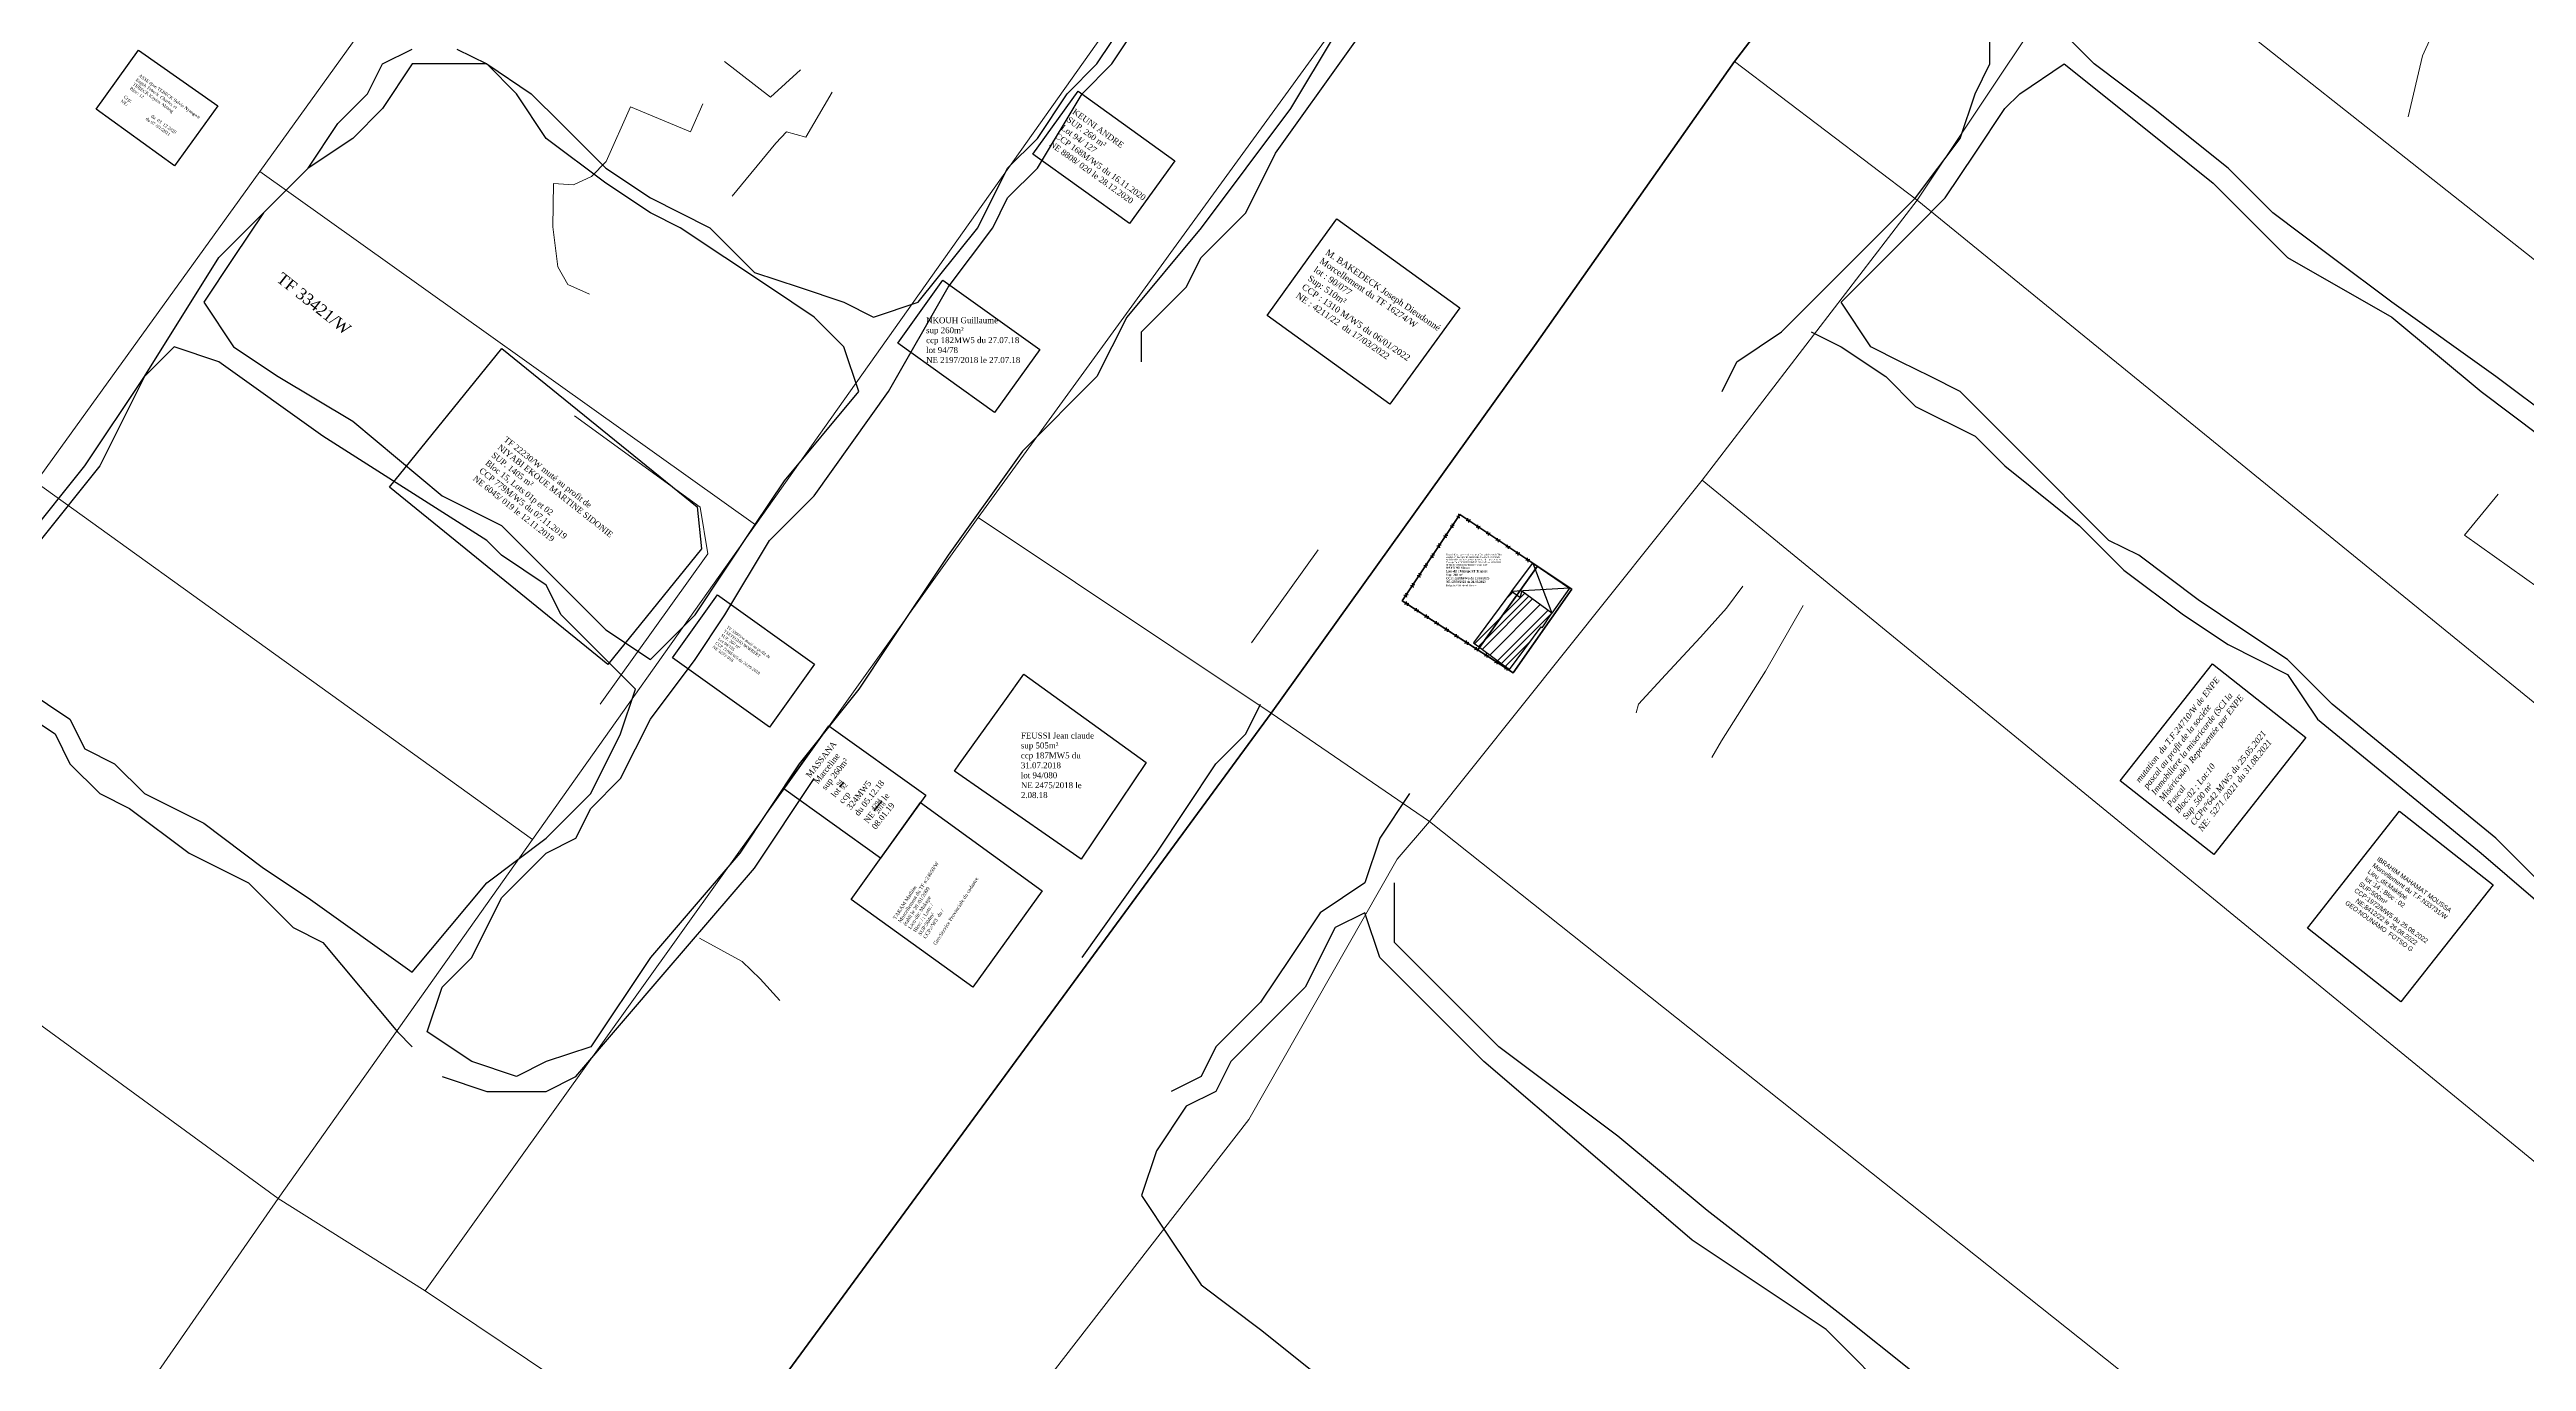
# Model space of a CAD drawing. Header units: millimetres. Extents: x 579832 to 917290, y 449831 to 1452191.
# Drawn here: x 582562.7 to 582978.7, y 450272.1 to 450492.4 of the extents above; entities that cross this region are included whole.
import ezdxf

# ---------------------------------------------------------------- set-up
doc = ezdxf.new("R2010")
doc.units = ezdxf.units.MM
doc.header["$LTSCALE"] = 10
for name, color, linetype in [('AOUT 2021', 172, 'Continuous'), ('Bati', 7, 'Continuous'), ('end maj 26 02 2021', 7, 'Continuous'), ('Haies_s', 7, 'Continuous'), ('MAJ AOUT 2021', 7, 'Continuous'), ('Parcelle MAJ', 6, 'Continuous')]:
    doc.layers.add(name, color=color, linetype=linetype)
for name, color, linetype, lineweight in [('drains_fossés', 120, 'Continuous', 20), ('MAJ APRES LE 13.01.2023', 222, 'Continuous', 30), ('Roads_main1', 10, 'Continuous', 100), ('Roads_others', 24, 'Continuous', 9)]:
    doc.layers.add(name, color=color, linetype=linetype, lineweight=lineweight)
doc.styles.add('Times 1.0', font='times.ttf', dxfattribs={"width": 0.99, "height": 1})
doc.styles.add('Times 1.5', font='times.ttf', dxfattribs={"width": 0.99, "height": 0.75})

# ---------------------------------------------------------------- blocks, each defined once
blk = doc.blocks.new('GeoCroix')
at = {"color": 0, "linetype": 'ByBlock', "lineweight": -2}
for p, q in [((-0.5, 0.5), (0.5, -0.5)), ((-0.5, -0.5), (0.5, 0.5))]:
    blk.add_line(p, q, dxfattribs=at)

msp = doc.modelspace()

# ---------------------------------------------------------------- hatches: boundary and pattern name
h = msp.add_hatch()
h.set_pattern_fill('ANSI31', style=0)
h.paths.add_polyline_path([(582807.92, 450388.31), (582813.22, 450395.49), (582813.39, 450395.34), (582815.04, 450397.78), (582809.99, 450401.48), (582809.63, 450400.39), (582808.25, 450401.39), (582801.88, 450392.77)])
h = msp.add_hatch()
h.set_pattern_fill('ANSI31', scale=0.5, style=0)
h.paths.add_polyline_path([(582807.92, 450388.31), (582813.22, 450395.49), (582813.39, 450395.34), (582815.04, 450397.78), (582809.99, 450401.48), (582809.63, 450400.39), (582808.25, 450401.39), (582801.88, 450392.77)])
h = msp.add_hatch()
h.set_pattern_fill('ANSI31', scale=0.75, style=0)
h.paths.add_polyline_path([(582807.92, 450388.31), (582813.22, 450395.49), (582813.39, 450395.34), (582815.04, 450397.78), (582809.99, 450401.48), (582809.63, 450400.39), (582808.25, 450401.39), (582801.88, 450392.77)])

# ---------------------------------------------------------------- linework, layer by layer
at = {"color": 7}
for p, q in [((582818.37, 450401.79), (582799.55, 450414.32)), ((582789.91, 450399.85), (582808.54, 450387.75))]:
    msp.add_line(p, q, dxfattribs=at)
at = {"color": 7, "flags": 128}
for points in [[(582778.89, 450463.98), (582799.56, 450449.04), (582787.84, 450432.84), (582767.22, 450447.74), (582774.21, 450457.48)], [(582778.89, 450463.98), (582799.56, 450449.04), (582787.84, 450432.84), (582767.22, 450447.74), (582774.21, 450457.48)], [(582799.55, 450414.32), (582818.37, 450401.79), (582808.54, 450387.75), (582789.91, 450399.85)]]:
    msp.add_lwpolyline(points, close=True, dxfattribs=at)
at = {"flags": 128}
for points in [[(582799.55, 450414.32), (582789.91, 450399.85), (582808.54, 450387.75), (582818.37, 450401.79)], [(582708.97, 450365.98), (582729.42, 450351.18), (582717.77, 450335), (582697.33, 450349.72)]]:
    msp.add_lwpolyline(points, close=True, dxfattribs=at)
at = {"color": 7, "flags": 128}
for points in [[(582811.82, 450406.15), (582799.55, 450414.32)], [(582815.04, 450397.78), (582809.99, 450401.48), (582809.63, 450400.39), (582808.25, 450401.39), (582811.82, 450406.15), (582818, 450402), (582815.04, 450397.78)], [(582815.04, 450397.78), (582809.99, 450401.48), (582809.63, 450400.39), (582808.25, 450401.39), (582811.82, 450406.15), (582818, 450402), (582815.04, 450397.78)], [(582818, 450402), (582808.25, 450401.39), (582811.82, 450406.15), (582815.04, 450397.78)]]:
    msp.add_lwpolyline(points, dxfattribs=at)
at = {"layer": 'Bati', "color": 7, "flags": 128}
msp.add_lwpolyline([(582807.92, 450388.31), (582813.22, 450395.49), (582813.39, 450395.34), (582815.04, 450397.78), (582809.99, 450401.48), (582809.63, 450400.39), (582808.25, 450401.39), (582801.88, 450392.77)], close=True, dxfattribs=at)
at = {"layer": 'drains_fossés'}
msp.add_line((582764.57, 450392.77), (582775.8, 450408.43), dxfattribs=at)
for points in [[(582962.71, 450494.53), (582961.25, 450491.33), (582958.88, 450481.11)], [(582676.04, 450490.38), (582683.77, 450484.4), (582688.83, 450489)], [(582677.33, 450467.77), (582684.7, 450476.67), (582686.47, 450478.62), (582689.7, 450477.69), (582694.12, 450485.28)], [(582653.39, 450451.33), (582649.73, 450452.94), (582648.06, 450455.94), (582647.23, 450462.62), (582647.33, 450469.94), (582650.69, 450469.68), (582653.69, 450471.12), (582656.16, 450473.6), (582660.28, 450482.77), (582670.34, 450478.61), (582672.44, 450483.31)], [(582655.2, 450382.5), (582673.23, 450407.73), (582671.95, 450415.6), (582650.84, 450430.93)], [(582973.99, 450417.78), (582968.32, 450410.89), (582980.91, 450401.94), (582982.99, 450402.13), (582984.85, 450401.42), (583000, 450388.96), (583001.4, 450387.81), (583005.61, 450394.71)], [(582829.2, 450381.04), (582829.6, 450382.48), (582834.11, 450387.45), (582840, 450393.72), (582844.39, 450398.6), (582847.09, 450402.33)], [(582857.25, 450399.06), (582850.9, 450388.06), (582843.51, 450376.34), (582841.9, 450373.55)], [(582671.88, 450343.23), (582679.02, 450339.31), (582682.04, 450336.36), (582685.36, 450332.72)]]:
    msp.add_lwpolyline(points, dxfattribs=at)
at = {"layer": 'end maj 26 02 2021', "flags": 128}
for points in [[(582888.61, 450647.49), (582888.61, 450639.99), (582858.61, 450604.99), (582853.61, 450597.49), (582828.61, 450562.49), (582816.11, 450547.49), (582808.61, 450537.49), (582801.11, 450527.49), (582793.61, 450519.99), (582786.11, 450507.49), (582778.61, 450494.99), (582771.11, 450482.49), (582756.11, 450462.49), (582743.61, 450447.49), (582738.61, 450437.49)], [(582888.61, 450647.49), (582888.61, 450639.99), (582858.61, 450604.99), (582853.61, 450597.49), (582828.61, 450562.49), (582816.11, 450547.49), (582808.61, 450537.49), (582801.11, 450527.49), (582793.61, 450519.99), (582786.11, 450507.49), (582778.61, 450494.99), (582771.11, 450482.49), (582756.11, 450462.49), (582743.61, 450447.49), (582738.61, 450437.49)], [(582746.11, 450439.99), (582746.11, 450444.99), (582753.61, 450452.49), (582756.11, 450457.49), (582763.61, 450464.99), (582768.61, 450474.99), (582781.11, 450492.49), (582793.61, 450509.99), (582811.11, 450534.99), (582813.61, 450539.99), (582828.61, 450557.49), (582848.61, 450582.49), (582853.61, 450589.99), (582861.11, 450599.99)], [(582746.11, 450439.99), (582746.11, 450444.99), (582753.61, 450452.49), (582756.11, 450457.49), (582763.61, 450464.99), (582768.61, 450474.99), (582781.11, 450492.49), (582793.61, 450509.99), (582811.11, 450534.99), (582813.61, 450539.99), (582828.61, 450557.49), (582848.61, 450582.49), (582853.61, 450589.99), (582861.11, 450599.99)], [(583023.61, 450397.49), (583018.61, 450399.99), (583001.11, 450414.99), (582993.61, 450422.49), (582983.61, 450429.99), (582973.61, 450437.49), (582956.11, 450449.99), (582946.11, 450457.49), (582936.11, 450464.99), (582928.61, 450472.49), (582916.11, 450482.49), (582906.11, 450489.99), (582893.61, 450502.49), (582886.11, 450509.99), (582881.11, 450517.49), (582878.61, 450522.49)], [(583023.61, 450397.49), (583018.61, 450399.99), (583001.11, 450414.99), (582993.61, 450422.49), (582983.61, 450429.99), (582973.61, 450437.49), (582956.11, 450449.99), (582946.11, 450457.49), (582936.11, 450464.99), (582928.61, 450472.49), (582916.11, 450482.49), (582906.11, 450489.99), (582893.61, 450502.49), (582886.11, 450509.99), (582881.11, 450517.49), (582878.61, 450522.49)], [(582728.61, 450472.49), (582736.11, 450484.99), (582741.11, 450489.99), (582751.11, 450504.99)], [(582728.61, 450472.49), (582736.11, 450484.99), (582741.11, 450489.99), (582751.11, 450504.99)], [(582728.61, 450477.49), (582733.61, 450484.99), (582738.61, 450489.99), (582743.61, 450497.49)], [(582728.61, 450477.49), (582733.61, 450484.99), (582738.61, 450489.99), (582743.61, 450497.49)], [(582843.61, 450434.99), (582846.11, 450439.99), (582853.61, 450444.99), (582861.11, 450452.49), (582866.11, 450457.49), (582873.61, 450464.99), (582876.11, 450467.49), (582883.61, 450477.49), (582886.11, 450484.99), (582888.61, 450489.99), (582888.61, 450499.99)], [(582843.61, 450434.99), (582846.11, 450439.99), (582853.61, 450444.99), (582861.11, 450452.49), (582866.11, 450457.49), (582873.61, 450464.99), (582876.11, 450467.49), (582883.61, 450477.49), (582886.11, 450484.99), (582888.61, 450489.99), (582888.61, 450499.99)], [(582646.11, 450477.49), (582641.11, 450484.99), (582636.11, 450489.99), (582631.11, 450489.99), (582623.61, 450489.99), (582618.61, 450482.49), (582613.61, 450477.49), (582606.11, 450472.49), (582598.61, 450464.99), (582593.61, 450457.49), (582588.61, 450449.99)], [(582646.11, 450477.49), (582641.11, 450484.99), (582636.11, 450489.99), (582631.11, 450489.99), (582623.61, 450489.99), (582618.61, 450482.49), (582613.61, 450477.49), (582606.11, 450472.49), (582598.61, 450464.99), (582593.61, 450457.49), (582588.61, 450449.99)], [(582616.11, 450484.99), (582618.61, 450489.99), (582623.61, 450492.49)], [(582616.11, 450484.99), (582618.61, 450489.99), (582623.61, 450492.49)], [(582631.11, 450492.49), (582636.11, 450489.99), (582643.61, 450484.99), (582648.61, 450479.99), (582656.11, 450472.49), (582663.61, 450467.49), (582673.61, 450462.49), (582681.11, 450454.99), (582688.61, 450452.49), (582696.11, 450449.99), (582701.11, 450447.49), (582708.61, 450449.99)], [(582631.11, 450492.49), (582636.11, 450489.99), (582643.61, 450484.99), (582648.61, 450479.99), (582656.11, 450472.49), (582663.61, 450467.49), (582673.61, 450462.49), (582681.11, 450454.99), (582688.61, 450452.49), (582696.11, 450449.99), (582701.11, 450447.49), (582708.61, 450449.99)], [(582863.61, 450449.99), (582868.61, 450454.99), (582876.11, 450462.49), (582881.11, 450467.49), (582886.11, 450474.99), (582891.11, 450482.49), (582893.61, 450484.99), (582901.11, 450489.99)], [(582863.61, 450449.99), (582868.61, 450454.99), (582876.11, 450462.49), (582881.11, 450467.49), (582886.11, 450474.99), (582891.11, 450482.49), (582893.61, 450484.99), (582901.11, 450489.99)], [(582901.11, 450489.99), (582913.61, 450479.99), (582926.11, 450469.99), (582933.61, 450462.49), (582938.61, 450457.49), (582956.11, 450447.49), (582971.11, 450434.99), (582981.11, 450427.49), (582991.11, 450419.99), (582998.61, 450412.49), (583016.11, 450397.49), (583023.61, 450392.49)], [(582901.11, 450489.99), (582913.61, 450479.99), (582926.11, 450469.99), (582933.61, 450462.49), (582938.61, 450457.49), (582956.11, 450447.49), (582971.11, 450434.99), (582981.11, 450427.49), (582991.11, 450419.99), (582998.61, 450412.49), (583016.11, 450397.49), (583023.61, 450392.49)], [(582531.11, 450399.99), (582538.61, 450399.99), (582546.11, 450399.99), (582553.61, 450404.99), (582558.61, 450409.99), (582568.61, 450422.49), (582578.61, 450437.49), (582591.11, 450457.49), (582598.61, 450464.99), (582606.11, 450472.49), (582611.11, 450479.99), (582616.11, 450484.99)], [(582531.11, 450399.99), (582538.61, 450399.99), (582546.11, 450399.99), (582553.61, 450404.99), (582558.61, 450409.99), (582568.61, 450422.49), (582578.61, 450437.49), (582591.11, 450457.49), (582598.61, 450464.99), (582606.11, 450472.49), (582611.11, 450479.99), (582616.11, 450484.99)], [(582668.61, 450462.49), (582663.61, 450464.99), (582656.11, 450469.99), (582646.11, 450477.49)], [(582668.61, 450462.49), (582663.61, 450464.99), (582656.11, 450469.99), (582646.11, 450477.49)], [(582723.61, 450472.49), (582728.61, 450477.49)], [(582723.61, 450472.49), (582728.61, 450477.49)], [(582626.11, 450327.49), (582628.61, 450334.99), (582633.61, 450339.99), (582638.61, 450349.99), (582646.11, 450357.49), (582651.11, 450359.99), (582653.61, 450364.99), (582658.61, 450369.99), (582661.11, 450374.99), (582663.61, 450379.99), (582671.11, 450389.99), (582676.11, 450397.49), (582683.61, 450409.99), (582691.11, 450417.49), (582703.61, 450434.99), (582713.61, 450452.49), (582721.11, 450462.49), (582723.61, 450467.49), (582728.61, 450472.49)], [(582626.11, 450327.49), (582628.61, 450334.99), (582633.61, 450339.99), (582638.61, 450349.99), (582646.11, 450357.49), (582651.11, 450359.99), (582653.61, 450364.99), (582658.61, 450369.99), (582661.11, 450374.99), (582663.61, 450379.99), (582671.11, 450389.99), (582676.11, 450397.49), (582683.61, 450409.99), (582691.11, 450417.49), (582703.61, 450434.99), (582713.61, 450452.49), (582721.11, 450462.49), (582723.61, 450467.49), (582728.61, 450472.49)], [(582708.61, 450449.99), (582718.61, 450462.49), (582723.61, 450472.49)], [(582708.61, 450449.99), (582718.61, 450462.49), (582723.61, 450472.49)], [(582698.61, 450434.99), (582696.11, 450442.49), (582691.11, 450447.49), (582683.61, 450452.49), (582668.61, 450462.49)], [(582698.61, 450434.99), (582696.11, 450442.49), (582691.11, 450447.49), (582683.61, 450452.49), (582668.61, 450462.49)], [(582588.61, 450449.99), (582593.61, 450442.49), (582601.11, 450437.49), (582613.61, 450429.99), (582628.61, 450417.49), (582638.61, 450412.49), (582643.61, 450407.49), (582656.11, 450394.99), (582663.61, 450389.99)], [(582588.61, 450449.99), (582593.61, 450442.49), (582601.11, 450437.49), (582613.61, 450429.99), (582628.61, 450417.49), (582638.61, 450412.49), (582643.61, 450407.49), (582656.11, 450394.99), (582663.61, 450389.99)], [(583023.61, 450319.99), (583016.11, 450324.99), (583008.61, 450329.99), (582988.61, 450344.99), (582973.61, 450359.99), (582946.11, 450382.49), (582938.61, 450389.99), (582931.11, 450394.99), (582923.61, 450399.99), (582913.61, 450407.49), (582908.61, 450409.99), (582893.61, 450424.99), (582888.61, 450429.99), (582883.61, 450434.99), (582878.61, 450437.49), (582873.61, 450439.99), (582868.61, 450442.49), (582863.61, 450449.99)], [(583023.61, 450319.99), (583016.11, 450324.99), (583008.61, 450329.99), (582988.61, 450344.99), (582973.61, 450359.99), (582946.11, 450382.49), (582938.61, 450389.99), (582931.11, 450394.99), (582923.61, 450399.99), (582913.61, 450407.49), (582908.61, 450409.99), (582893.61, 450424.99), (582888.61, 450429.99), (582883.61, 450434.99), (582878.61, 450437.49), (582873.61, 450439.99), (582868.61, 450442.49), (582863.61, 450449.99)], [(582858.61, 450444.99), (582863.61, 450442.49), (582871.11, 450437.49), (582876.11, 450432.49), (582886.11, 450427.49), (582891.11, 450422.49), (582903.61, 450412.49), (582911.11, 450404.99), (582921.11, 450397.49), (582928.61, 450392.49), (582938.61, 450387.49), (582943.61, 450379.99), (582971.11, 450357.49), (582988.61, 450342.49), (583006.11, 450327.49), (583018.61, 450317.49)], [(582858.61, 450444.99), (582863.61, 450442.49), (582871.11, 450437.49), (582876.11, 450432.49), (582886.11, 450427.49), (582891.11, 450422.49), (582903.61, 450412.49), (582911.11, 450404.99), (582921.11, 450397.49), (582928.61, 450392.49), (582938.61, 450387.49), (582943.61, 450379.99), (582971.11, 450357.49), (582988.61, 450342.49), (583006.11, 450327.49), (583018.61, 450317.49)], [(582583.61, 450442.49), (582578.61, 450437.49), (582571.11, 450422.49), (582561.11, 450409.99), (582556.11, 450402.49), (582548.61, 450399.99), (582543.61, 450397.49), (582536.11, 450397.49)], [(582583.61, 450442.49), (582578.61, 450437.49), (582571.11, 450422.49), (582561.11, 450409.99), (582556.11, 450402.49), (582548.61, 450399.99), (582543.61, 450397.49), (582536.11, 450397.49)], [(582638.61, 450407.49), (582636.11, 450409.99), (582608.61, 450427.49), (582591.11, 450439.99), (582583.61, 450442.49)], [(582638.61, 450407.49), (582636.11, 450409.99), (582608.61, 450427.49), (582591.11, 450439.99), (582583.61, 450442.49)], [(582738.61, 450437.49), (582726.11, 450424.99), (582713.61, 450407.49), (582703.61, 450392.49), (582698.61, 450384.99), (582688.61, 450372.49), (582678.61, 450357.49), (582663.61, 450339.99), (582653.61, 450324.99), (582646.11, 450322.49), (582641.11, 450319.99), (582633.61, 450322.49), (582626.11, 450327.49)], [(582738.61, 450437.49), (582726.11, 450424.99), (582713.61, 450407.49), (582703.61, 450392.49), (582698.61, 450384.99), (582688.61, 450372.49), (582678.61, 450357.49), (582663.61, 450339.99), (582653.61, 450324.99), (582646.11, 450322.49), (582641.11, 450319.99), (582633.61, 450322.49), (582626.11, 450327.49)], [(582676.11, 450404.99), (582681.11, 450412.49), (582686.11, 450419.99), (582698.61, 450434.99)], [(582676.11, 450404.99), (582681.11, 450412.49), (582686.11, 450419.99), (582698.61, 450434.99)], [(582648.61, 450397.49), (582646.11, 450402.49), (582638.61, 450407.49)], [(582648.61, 450397.49), (582646.11, 450402.49), (582638.61, 450407.49)], [(582671.11, 450397.49), (582676.11, 450404.99)], [(582671.11, 450397.49), (582676.11, 450404.99)], [(582536.11, 450397.49), (582543.61, 450394.99), (582548.61, 450392.49), (582558.61, 450384.99), (582566.11, 450379.99), (582568.61, 450374.99), (582573.61, 450372.49), (582578.61, 450367.49), (582588.61, 450362.49), (582598.61, 450354.99), (582606.11, 450349.99), (582623.61, 450337.49)], [(582536.11, 450397.49), (582543.61, 450394.99), (582548.61, 450392.49), (582558.61, 450384.99), (582566.11, 450379.99), (582568.61, 450374.99), (582573.61, 450372.49), (582578.61, 450367.49), (582588.61, 450362.49), (582598.61, 450354.99), (582606.11, 450349.99), (582623.61, 450337.49)], [(582656.11, 450389.99), (582648.61, 450397.49)], [(582656.11, 450389.99), (582648.61, 450397.49)], [(582663.61, 450389.99), (582671.11, 450397.49)], [(582663.61, 450389.99), (582671.11, 450397.49)], [(582538.61, 450392.49), (582543.61, 450389.99), (582556.11, 450382.49), (582563.61, 450377.49), (582566.11, 450372.49), (582571.11, 450367.49), (582576.11, 450364.99), (582586.11, 450357.49), (582596.11, 450352.49), (582603.61, 450344.99), (582608.61, 450342.49), (582621.11, 450327.49), (582623.61, 450324.99)], [(582538.61, 450392.49), (582543.61, 450389.99), (582556.11, 450382.49), (582563.61, 450377.49), (582566.11, 450372.49), (582571.11, 450367.49), (582576.11, 450364.99), (582586.11, 450357.49), (582596.11, 450352.49), (582603.61, 450344.99), (582608.61, 450342.49), (582621.11, 450327.49), (582623.61, 450324.99)], [(582661.11, 450384.99), (582656.11, 450389.99)], [(582661.11, 450384.99), (582656.11, 450389.99)], [(582623.61, 450337.49), (582636.11, 450352.49), (582646.11, 450359.99), (582653.61, 450367.49), (582658.61, 450377.49), (582661.11, 450384.99)], [(582623.61, 450337.49), (582636.11, 450352.49), (582646.11, 450359.99), (582653.61, 450367.49), (582658.61, 450377.49), (582661.11, 450384.99)], [(582736.11, 450339.99), (582748.61, 450357.49), (582753.61, 450364.99), (582758.61, 450372.49), (582763.61, 450377.49), (582766.11, 450382.49)], [(582736.11, 450339.99), (582748.61, 450357.49), (582753.61, 450364.99), (582758.61, 450372.49), (582763.61, 450377.49), (582766.11, 450382.49)], [(582628.61, 450319.99), (582636.11, 450317.49), (582646.11, 450317.49), (582651.11, 450319.99), (582666.11, 450337.49), (582681.11, 450354.99), (582691.11, 450369.99)], [(582628.61, 450319.99), (582636.11, 450317.49), (582646.11, 450317.49), (582651.11, 450319.99), (582666.11, 450337.49), (582681.11, 450354.99), (582691.11, 450369.99)], [(582791.11, 450367.49), (582786.11, 450359.99), (582783.61, 450352.49), (582776.11, 450347.49), (582771.11, 450339.99)], [(582791.11, 450367.49), (582786.11, 450359.99), (582783.61, 450352.49), (582776.11, 450347.49), (582771.11, 450339.99)], [(582946.11, 450214.99), (582926.11, 450229.99), (582906.11, 450244.99), (582896.11, 450254.99), (582888.61, 450259.99), (582876.11, 450269.99), (582863.61, 450279.99), (582841.11, 450297.49), (582826.11, 450309.99), (582806.11, 450324.99), (582796.11, 450334.99), (582788.61, 450342.49), (582788.61, 450352.49)], [(582946.11, 450214.99), (582926.11, 450229.99), (582906.11, 450244.99), (582896.11, 450254.99), (582888.61, 450259.99), (582876.11, 450269.99), (582863.61, 450279.99), (582841.11, 450297.49), (582826.11, 450309.99), (582806.11, 450324.99), (582796.11, 450334.99), (582788.61, 450342.49), (582788.61, 450352.49)], [(582783.61, 450347.49), (582778.61, 450344.99), (582773.61, 450334.99), (582768.61, 450329.99), (582761.11, 450322.49), (582758.61, 450317.49), (582753.61, 450314.99), (582748.61, 450307.49), (582746.11, 450299.99), (582751.11, 450292.49), (582756.11, 450284.99), (582766.11, 450277.49), (582778.61, 450267.49), (582796.11, 450254.99), (582816.11, 450237.49), (582828.61, 450227.49), (582846.11, 450214.99), (582858.61, 450204.99), (582866.11, 450199.99), (582871.11, 450192.49), (582878.61, 450187.49), (582896.11, 450174.99), (582916.11, 450164.99)], [(582783.61, 450347.49), (582778.61, 450344.99), (582773.61, 450334.99), (582768.61, 450329.99), (582761.11, 450322.49), (582758.61, 450317.49), (582753.61, 450314.99), (582748.61, 450307.49), (582746.11, 450299.99), (582751.11, 450292.49), (582756.11, 450284.99), (582766.11, 450277.49), (582778.61, 450267.49), (582796.11, 450254.99), (582816.11, 450237.49), (582828.61, 450227.49), (582846.11, 450214.99), (582858.61, 450204.99), (582866.11, 450199.99), (582871.11, 450192.49), (582878.61, 450187.49), (582896.11, 450174.99), (582916.11, 450164.99)], [(582946.11, 450209.99), (582923.61, 450227.49), (582903.61, 450242.49), (582893.61, 450252.49), (582886.11, 450257.49), (582873.61, 450264.99), (582861.11, 450277.49), (582838.61, 450292.49), (582821.11, 450307.49), (582803.61, 450322.49), (582793.61, 450332.49), (582786.11, 450339.99), (582783.61, 450347.49)], [(582946.11, 450209.99), (582923.61, 450227.49), (582903.61, 450242.49), (582893.61, 450252.49), (582886.11, 450257.49), (582873.61, 450264.99), (582861.11, 450277.49), (582838.61, 450292.49), (582821.11, 450307.49), (582803.61, 450322.49), (582793.61, 450332.49), (582786.11, 450339.99), (582783.61, 450347.49)], [(582771.11, 450339.99), (582766.11, 450332.49), (582758.61, 450324.99), (582756.11, 450319.99), (582751.11, 450317.49)], [(582771.11, 450339.99), (582766.11, 450332.49), (582758.61, 450324.99), (582756.11, 450319.99), (582751.11, 450317.49)]]:
    msp.add_lwpolyline(points, dxfattribs=at)
at = {"layer": 'end maj 26 02 2021', "color": 150}
msp.add_lwpolyline([(582577.65, 450492.32), (582590.94, 450482.97), (582583.69, 450472.91), (582570.51, 450482.42)], close=True, dxfattribs=at)
msp.add_lwpolyline([(582577.65, 450492.32), (582590.94, 450482.97), (582583.69, 450472.91), (582570.51, 450482.42)], close=True, dxfattribs=at)
msp.add_lwpolyline([(582577.65, 450492.32), (582590.94, 450482.97), (582583.69, 450472.91), (582570.51, 450482.42)], close=True, dxfattribs=at)
msp.add_lwpolyline([(582577.65, 450492.32), (582590.94, 450482.97), (582583.69, 450472.91), (582570.51, 450482.42)], close=True, dxfattribs=at)
at = {"layer": 'end maj 26 02 2021', "color": 150, "linetype": 'ByBlock', "lineweight": -3, "ltscale": 0.0014, "flags": 128}
msp.add_lwpolyline([(582735.45, 450485.41), (582751.69, 450473.74), (582744.1, 450463.18), (582727.86, 450474.85)], close=True, dxfattribs=at)
msp.add_lwpolyline([(582735.45, 450485.41), (582751.69, 450473.74), (582744.1, 450463.18), (582727.86, 450474.85)], close=True, dxfattribs=at)
at = {"layer": 'end maj 26 02 2021', "color": 150, "flags": 128}
for points in [[(582712.74, 450453.71), (582729, 450442.07), (582721.43, 450431.49), (582705.17, 450443.13)], [(582712.74, 450453.71), (582729, 450442.07), (582721.43, 450431.49), (582705.17, 450443.13)], [(582726.32, 450387.52), (582746.87, 450372.73), (582735.95, 450356.49), (582714.68, 450371.25), (582715.55, 450372.47), (582723.13, 450383.05)], [(582726.32, 450387.52), (582746.87, 450372.73), (582735.95, 450356.49), (582714.68, 450371.25), (582715.55, 450372.47), (582723.13, 450383.05)]]:
    msp.add_lwpolyline(points, close=True, dxfattribs=at)
at = {"layer": 'end maj 26 02 2021', "color": 3, "lineweight": -3, "flags": 128}
for points in [[(582638.66, 450442.21), (582671.47, 450415.62), (582672.22, 450408.58), (582656.47, 450389.16), (582619.77, 450418.91)], [(582638.66, 450442.21), (582671.47, 450415.62), (582672.22, 450408.58), (582656.47, 450389.16), (582619.77, 450418.91)], [(582674.9, 450400.85), (582691.16, 450389.21), (582683.6, 450378.65), (582667.33, 450390.28)], [(582674.9, 450400.85), (582691.16, 450389.21), (582683.6, 450378.65), (582667.33, 450390.28)]]:
    msp.add_lwpolyline(points, close=True, dxfattribs=at)
at = {"layer": 'end maj 26 02 2021', "color": 150, "lineweight": -3, "flags": 128}
msp.add_lwpolyline([(582693.6, 450378.86), (582709.85, 450367.2), (582708.97, 450365.98), (582702.28, 450356.63), (582686.03, 450368.29)], close=True, dxfattribs=at)
msp.add_lwpolyline([(582693.6, 450378.86), (582709.85, 450367.2), (582708.97, 450365.98), (582702.28, 450356.63), (582686.03, 450368.29)], close=True, dxfattribs=at)
at = {"layer": 'MAJ AOUT 2021', "color": 3, "lineweight": -3, "flags": 128}
msp.add_lwpolyline([(582925.98, 450389.28), (582941.69, 450376.91), (582926.21, 450357.27), (582910.51, 450369.65)], close=True, dxfattribs=at)
msp.add_lwpolyline([(582925.98, 450389.28), (582941.69, 450376.91), (582926.21, 450357.27), (582910.51, 450369.65)], close=True, dxfattribs=at)
at = {"layer": 'MAJ APRES LE 13.01.2023', "color": 232, "lineweight": 30}
msp.add_line((582802.58, 450391.62), (582812.59, 450405.64), dxfattribs=at)
at = {"layer": 'MAJ APRES LE 13.01.2023', "color": 232, "lineweight": 30, "flags": 128}
msp.add_lwpolyline([(582799.55, 450414.32), (582812.59, 450405.64), (582802.58, 450391.62), (582789.91, 450399.85)], close=True, dxfattribs=at)
at = {"layer": 'Parcelle MAJ', "color": 6, "lineweight": 30, "flags": 128}
msp.add_lwpolyline([(582957.41, 450364.53), (582973.12, 450352.16), (582957.66, 450332.52), (582941.94, 450344.9)], close=True, dxfattribs=at)
at = {"layer": 'Roads_main1'}
msp.add_lwpolyline([(582918.86, 450593.6), (582912.57, 450584.85), (582878.75, 450533.89), (582866.08, 450516.98), (582845.7, 450490.4), (582812.1, 450442.68), (582767.9, 450380.96), (582673.25, 450252.17), (582666.1, 450242.47), (582657.18, 450227.97), (582647.37, 450207.86), (582638.21, 450180.35)], dxfattribs=at)
at = {"layer": 'Roads_others'}
for p, q in [((582597.98, 450471.92), (582681.27, 450412.59)), ((582560.39, 450419.77), (582643.81, 450359.79)), ((582718.67, 450413.86), (582767.9, 450380.96))]:
    msp.add_line(p, q, dxfattribs=at)
for points in [[(582625.76, 450284), (582718.67, 450413.86), (582867.07, 450617.96)], [(582823.51, 450608.89), (582777.7, 450548.59), (582681.27, 450412.59), (582643.81, 450359.79), (582601.08, 450299.51), (582512.09, 450171.39)], [(582693.78, 450604.9), (582651.94, 450546.84), (582597.98, 450471.92), (582560.39, 450419.77), (582517.6, 450360.37), (582420.63, 450220.77)], [(582878.75, 450533.89), (582907.8, 450514.22), (583081.45, 450377.06), (583206.71, 450284.63), (583211.82, 450279.95), (583230.64, 450263.66), (583239.68, 450259.28), (583270.05, 450252.65), (583300.67, 450248.78)], [(582907.8, 450514.22), (582876.38, 450467.14), (582840.3, 450420.09), (582794.47, 450362.82), (582789.03, 450356.46), (582764.13, 450312.74), (582727.01, 450264.93), (582691.39, 450219.14), (582779.18, 450143.95), (582857.02, 450082.7), (582947.49, 450008.29)], [(582845.7, 450490.4), (582876.38, 450467.14), (583043.78, 450330.85), (583209.97, 450202.14), (583220.24, 450195.22), (583234.97, 450189.02)], [(582840.3, 450420.09), (583007.75, 450283.06), (583064.93, 450236.49), (583128.35, 450187.99), (583144.63, 450178.59), (583153.11, 450172.39), (583258.89, 450083.02)], [(582455.12, 450403.6), (582517.6, 450360.37), (582601.08, 450299.51), (582625.76, 450284), (582673.25, 450252.17)], [(582767.9, 450380.96), (582794.47, 450362.82), (582966.97, 450225.74), (583140.67, 450090.28), (583164.23, 450068.58), (583212.35, 450031.08)]]:
    msp.add_lwpolyline(points, dxfattribs=at)

# ---------------------------------------------------------------- block references
at = {"layer": 'Haies_s', "yscale": 0.5}
for p, xscale, zscale, rotation in [((582799.41, 450414.1), 0.5000000000296295, 0.5, 236.3334057916751), ((582797.19, 450410.77), 0.5000000000296295, 0.5, 236.3334057916751), ((582798.3, 450412.44), 0.5000000000296295, 0.5, 236.3334057916751), ((582801, 450413.36), 0.500000000003137, 0.4999999999999999, 146.3398086743655), ((582802.66, 450412.25), 0.500000000003137, 0.4999999999999999, 146.3398086743655), ((582804.33, 450411.14), 0.500000000003137, 0.4999999999999999, 146.3398086743655), ((582805.99, 450410.03), 0.500000000003137, 0.4999999999999999, 146.3398086743655), ((582793.86, 450405.78), 0.5000000000296295, 0.5, 236.3334057916751), ((582794.97, 450407.44), 0.5000000000296295, 0.5, 236.3334057916751), ((582796.08, 450409.11), 0.5000000000296295, 0.5, 236.3334057916751), ((582807.66, 450408.92), 0.500000000003137, 0.4999999999999999, 146.3398086743655), ((582809.32, 450407.81), 0.500000000003137, 0.4999999999999999, 146.3398086743655), ((582810.99, 450406.71), 0.500000000003137, 0.4999999999999999, 146.3398086743655), ((582791.65, 450402.45), 0.5000000000296295, 0.5, 236.3334057916751), ((582792.76, 450404.12), 0.5000000000296295, 0.5, 236.3334057916751), ((582790.54, 450400.79), 0.5000000000296295, 0.5, 236.3334057916751), ((582790.65, 450399.37), 0.4999999999578277, 0.5, 326.9846928816037), ((582792.32, 450398.28), 0.4999999999578277, 0.5, 326.9846928816037), ((582794, 450397.19), 0.4999999999578277, 0.5, 326.9846928816037), ((582795.68, 450396.1), 0.4999999999578277, 0.5, 326.9846928816037), ((582797.36, 450395.01), 0.4999999999578277, 0.5, 326.9846928816037), ((582799.03, 450393.92), 0.4999999999578277, 0.5, 326.9846928816037), ((582800.71, 450392.83), 0.4999999999578277, 0.5, 326.9846928816037), ((582802.39, 450391.74), 0.4999999999578277, 0.5, 326.9846928816037), ((582804.06, 450390.66), 0.4999999999578277, 0.5, 326.9846928816037), ((582805.74, 450389.57), 0.4999999999578277, 0.5, 326.9846928816037), ((582807.42, 450388.48), 0.4999999999578277, 0.5, 326.9846928816037)]:
    msp.add_blockref('GeoCroix', p, dxfattribs=dict(at, xscale=xscale, zscale=zscale, rotation=rotation))

# ---------------------------------------------------------------- texts
at = {"color": 7, "insert": (582777.5, 450458.97), "char_height": 1.0548, "width": 40.9893, "attachment_point": 1, "rotation": 325.5641}
msp.add_mtext('\\A1;{\\fTimes New Roman|b0|i0|c0|p18;M. BAKEDECK Joseph Dieudonné \\P\\C1;Morcellement du TF 16274/W\\P\\C7;lot : 90/077\\PSup: 510m²\\PCCP : 1310 M/W5 du 06/01/2022\\PNE : 4211/22  du 17/03/2022}', dxfattribs=at)
msp.add_mtext('\\A1;{\\fTimes New Roman|b0|i0|c0|p18;M. BAKEDECK Joseph Dieudonné \\P\\C1;Morcellement du TF 16274/W\\P\\C7;lot : 90/077\\PSup: 510m²\\PCCP : 1310 M/W5 du 06/01/2022\\PNE : 4211/22  du 17/03/2022}', dxfattribs=at)
at = {"insert": (582953.98, 450356.95), "char_height": 0.7796, "width": 27.8465, "attachment_point": 1, "rotation": 324.1698}
msp.add_mtext('\\A1;IBRAHIM MAHAMAT MOUSSA                                \\P{\\C1;Morcellement du T.F.N33731/W}                                Lieu_dit:Maképé                                                     \\P lot :14 ; Bloc : 02                                                            SUP:500m²                                                                      CCP:1972/MW5 du 25.08.2022                                                   NE;8412/22 le 26.08.2022                                        {\\C1;GEO:NOUNAMO  FOTSO G}', dxfattribs=at)
at = {"layer": 'AOUT 2021', "color": 0, "insert": (582918.63, 450365.44), "char_height": 1, "width": 24.7693, "attachment_point": 4, "rotation": 52.0073}
msp.add_mtext('{\\fTimes New Roman|b0|i1|c0|p18;\\C1;mutation  du T.F.24710/W de ENPE pascal \\C0;au profit de la sociéte Immobiliere la misericorde (SCI la Miséricode)  Représentée par ENPE Pascal\\PBloc:02 ; Lot:10\\PSup .500 m²  \\PCCPn°642 M/W5 du 25.05.2021\\PNE:  5271 /2021 du 31.08.2021}', dxfattribs=at)
msp.add_mtext('{\\fTimes New Roman|b0|i1|c0|p18;\\C1;mutation  du T.F.24710/W de ENPE pascal \\C0;au profit de la sociéte Immobiliere la misericorde (SCI la Miséricode)  Représentée par ENPE Pascal\\PBloc:02 ; Lot:10\\PSup .500 m²  \\PCCPn°642 M/W5 du 25.05.2021\\PNE:  5271 /2021 du 31.08.2021}', dxfattribs=at)
at = {"layer": 'end maj 26 02 2021', "insert": (582577.91, 450488.34), "char_height": 0.525, "attachment_point": 1, "rotation": 324.807}
msp.add_mtext_dynamic_manual_height_columns('{\\fTimes New Roman|b0|i0|c0|p18;ASSE épse TEBECK Sylvie Nyangwe \\PEngeh Tebeck  Charlex et\\PTEBECK Kaylex Abiang\\PBloc: 12  lot: 6p1\\PSup: 200m²\\PCcp: 2814M/W3 du  03  12 2020\\PNE: 9440/2020 du 07 /01/2021}', width=189.9923, gutter_width=12.5, heights=[69.05], dxfattribs=at)
msp.add_mtext_dynamic_manual_height_columns('{\\fTimes New Roman|b0|i0|c0|p18;ASSE épse TEBECK Sylvie Nyangwe \\PEngeh Tebeck  Charlex et\\PTEBECK Kaylex Abiang\\PBloc: 12  lot: 6p1\\PSup: 200m²\\PCcp: 2814M/W3 du  03  12 2020\\PNE: 9440/2020 du 07 /01/2021}', width=189.9923, gutter_width=12.5, heights=[69.05], dxfattribs=at)
msp.add_mtext_dynamic_manual_height_columns('{\\fTimes New Roman|b0|i0|c0|p18;ASSE épse TEBECK Sylvie Nyangwe \\PEngeh Tebeck  Charlex et\\PTEBECK Kaylex Abiang\\PBloc: 12  lot: 6p1\\PSup: 200m²\\PCcp: 2814M/W3 du  03  12 2020\\PNE: 9440/2020 du 07 /01/2021}', width=189.9923, gutter_width=12.5, heights=[69.05], dxfattribs=at)
msp.add_mtext_dynamic_manual_height_columns('{\\fTimes New Roman|b0|i0|c0|p18;ASSE épse TEBECK Sylvie Nyangwe \\PEngeh Tebeck  Charlex et\\PTEBECK Kaylex Abiang\\PBloc: 12  lot: 6p1\\PSup: 200m²\\PCcp: 2814M/W3 du  03  12 2020\\PNE: 9440/2020 du 07 /01/2021}', width=189.9923, gutter_width=12.5, heights=[69.05], dxfattribs=at)
at = {"layer": 'end maj 26 02 2021', "color": 150, "linetype": 'ByBlock', "lineweight": -3, "ltscale": 0.0014, "attachment_point": 1, "style": 'Times 1.0'}
for s, insert, char_height, width, rotation in [('{\\C256;KEUNI ANDRE\\PSUP. 260 m²\\PLot 94/ 127\\PCCP 168M/W5 du 16.11.2020\\PNE 8808/ 020 le 28.12.2020}', (582734.99, 450482.56), 1, 51.7492, 324.2969), ('{\\C256;KEUNI ANDRE\\PSUP. 260 m²\\PLot 94/ 127\\PCCP 168M/W5 du 16.11.2020\\PNE 8808/ 020 le 28.12.2020}', (582734.99, 450482.56), 1, 51.7492, 324.2969), ('{\\C1;TF 33421/W}', (582601.85, 450455.13), 1.9379, 104.1447, 321.6453), ('{\\C1;TF 33421/W}', (582601.85, 450455.13), 1.9379, 104.1447, 321.6453), ('{\\C1;TF 22230/W muté au profit de\\P\\C256;NIYABI EKOUE MARTINE SIDONIE\\PSUP. 1405 m²\\PBloc 15, Lots 01p et 02\\PCCP 779M/W5 du 07.11.2019\\PNE 6045/ 019 le 12.11.2019}', (582639.51, 450427.52), 1, 53.7418, 321.6453), ('{\\C1;TF 22230/W muté au profit de\\P\\C256;NIYABI EKOUE MARTINE SIDONIE\\PSUP. 1405 m²\\PBloc 15, Lots 01p et 02\\PCCP 779M/W5 du 07.11.2019\\PNE 6045/ 019 le 12.11.2019}', (582639.51, 450427.52), 1, 53.7418, 321.6453), ('\\A1;{\\C1;TF 32005/w muté au profit de \\P\\C256;TSETEGHO NORBERT\\PSUP. 260 m²\\PLot 94/135\\PCCP 219M/W5 du 20.09.2018\\PNE 3235/ 018 le 24.09.2018 }', (582676.63, 450395.69), 0.4877, 13.0686, 324.4255), ('\\A1;{\\C1;TF 32005/w muté au profit de \\P\\C256;TSETEGHO NORBERT\\PSUP. 260 m²\\PLot 94/135\\PCCP 219M/W5 du 20.09.2018\\PNE 3235/ 018 le 24.09.2018 }', (582676.63, 450395.69), 0.4877, 13.0686, 324.4255), ('\\A1;MASSANA Marceline\\Psup 260m²\\Plot {\\H0.7x;\\S94/92;}\\Pccp 324MW5 du 05.12.18\\PNE {\\H0.7x;\\S4294/2018;} le 08.01.19', (582689.65, 450370.66), 1, 7.416, 51.8342), ('\\A1;MASSANA Marceline\\Psup 260m²\\Plot {\\H0.7x;\\S94/92;}\\Pccp 324MW5 du 05.12.18\\PNE {\\H0.7x;\\S4294/2018;} le 08.01.19', (582689.65, 450370.66), 1, 7.416, 51.8342)]:
    msp.add_mtext(s, dxfattribs=dict(at, insert=insert, char_height=char_height, width=width, rotation=rotation))
at = {"layer": 'end maj 26 02 2021', "color": 150, "linetype": 'ByBlock', "lineweight": -3, "ltscale": 0.0014, "char_height": 1, "attachment_point": 1, "style": 'Times 1.0'}
for s, insert, width in [('NKOUH Guillaume\\Psup 260m²\\Pccp 182MW5 du 27.07.18\\Plot 94/78\\PNE 2197/2018 le 27.07.18', (582709.92, 450447.45), 18.2027), ('NKOUH Guillaume\\Psup 260m²\\Pccp 182MW5 du 27.07.18\\Plot 94/78\\PNE 2197/2018 le 27.07.18', (582709.92, 450447.45), 18.2027), ('FEUSSI Jean claude\\Psup 505m²\\Pccp 187MW5 du 31.07.2018\\Plot 94/080\\PNE 2475/2018 le 2.08.18', (582725.84, 450377.73), 12.3858), ('FEUSSI Jean claude\\Psup 505m²\\Pccp 187MW5 du 31.07.2018\\Plot 94/080\\PNE 2475/2018 le 2.08.18', (582725.84, 450377.73), 12.3858)]:
    msp.add_mtext(s, dxfattribs=dict(at, insert=insert, width=width))
at = {"layer": 'end maj 26 02 2021', "color": 1, "linetype": 'ByBlock', "insert": (582704.32, 450346.61), "char_height": 0.6, "width": 18.0709, "attachment_point": 1, "rotation": 57.4493}
msp.add_mtext('\\A1;{\\fTimes New Roman|b0|i0|c0|p18;\\C3;TAKAM Mathias\\P\\C1;Morcellement du TF n:24658/W\\Pétabli le 20 /01/2009 \\P\\C7;Lieu-dit: Makepe\\PBloc: / ; Lots: /\\PSUP:504m²\\PCCP://W3  du /\\P\\P\\C1;Geo:Service Provinciale du cadastre}', dxfattribs=at)
at = {"layer": 'MAJ APRES LE 13.01.2023', "color": 232, "lineweight": 30, "insert": (582797.24, 450407.75), "char_height": 0.29723, "width": 9.4419, "attachment_point": 1, "style": 'Times 1.5'}
msp.add_mtext("\\A1;{\\fTimes New Roman|b0|i0|c186|p18;\\H0.8667x;\\C1;Croquis d'une parcelle\\fTimes New Roman|b0|i0|c0|p18; de terrain du Domanial objet du Titre Foncier N° 16274/W de l'Etat établi \\A0;le 24.02.2023 suivant Arrêté Préfectoral N° 91/AP/C19/SAAJP du 16.02.2023 et Message Porté N° 67/2023/MP/C19/SAAJP du 16.02.2023 \\A1;en vue de compléter la demande de gré à gré \\C232;\\P\\fTimes New Roman|b1|i0|c0|p18;\\H1.384x;\\C7;BAYONG Simon\\PLieu-dit : Makepe ST Tropeze\\PSup: 266 m²\\PCCP: 2528M/W5 du 21/03/2023 \\PNE :2370/2023 du 21.03.2023\\H0.9998x;\\C232;\\P\\C1;Géo: \\A0;\\fTimes New Roman|b0|i0|c186|p18;\\H0.8335x;BAAH Hervé Donald\\A1;\\fTimes New Roman|b1|i0|c0|p18;\\H1.2x;\\P\\H0.9996x;\\L\\C232;\\P }", dxfattribs=at)

doc.saveas('drawing.dxf')
